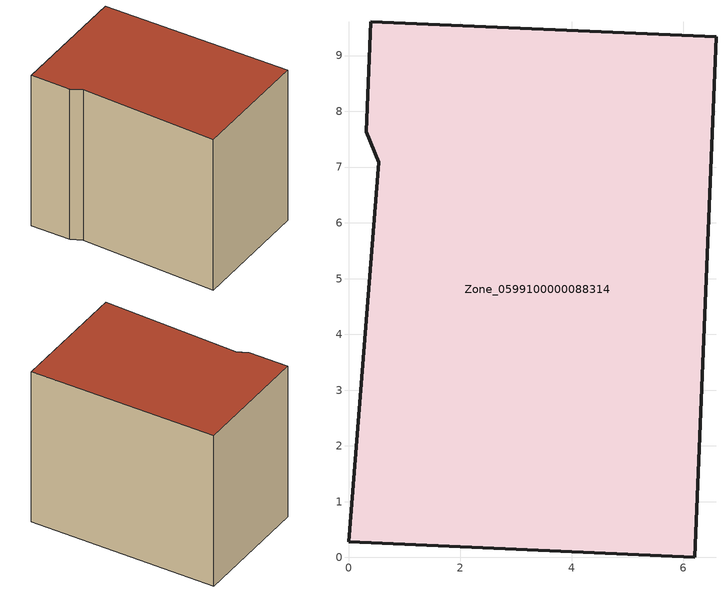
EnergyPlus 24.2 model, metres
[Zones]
Zone_0599100000088314
 floor ground (C_G): 0,0.28 0.54,7.09 0.32,7.63 0.4,9.61 6.59,9.34 6.21,0 z1.22
 wall outside (C_F): 6.59,9.34 0.4,9.61 0.32,7.63 0.54,7.09 0,0.28 6.21,0 6.59,9.34 z1.22:9.24
 roof outside (C_R): 0.54,7.09 0,0.28 6.21,0 6.59,9.34 0.4,9.61 0.32,7.63 z9.24
[BUILDING]
Pand.0599100000088314: North Axis=0; Terrain=City; Loads Convergence Tolerance Value=0.04; Temperature Convergence Tolerance Value=0.4; Solar Distribution=FullExterior; Maximum Number of Warmup Days=25; Minimum Number of Warmup Days=1
[Site:Location]
Rotterdam.The.Hague.AP_ZH_NLD Design_Conditions: Latitude=51.96; Longitude=4.45; Time Zone=1; Elevation=-4.5
[SITE:GROUNDTEMPERATURE:BUILDINGSURFACE]
18, 18, 18, 18, 18, 18, 18, 18, 18, 18, 18, 18
[MATERIAL] Thermal Absorptance=0.9; Solar Absorptance=0.7; Visible Absorptance=0.7
Name | Roughness | Thickness | Conductivity | Density | Specific Heat
G.TC.1965-1974 | MediumSmooth | 0.15 | 0.882353 | 540 | 1210
F.TC.1965-1974 | Rough | 0.3 | 0.697674 | 1920 | 840
R.TC.1965-1974 | MediumRough | 0.2 | 0.232558 | 1500 | 1000
[CONSTRUCTION]
C_G: G.TC.1965-1974
C_F: F.TC.1965-1974
C_R: R.TC.1965-1974
[ZONE]
Zone_0599100000088314: Type=1; Multiplier=1; Ceiling Height=Autocalculate; Volume=Autocalculate; Floor Area=autocalculate; Part of Total Floor Area=Yes
[ZONEINFILTRATION:DESIGNFLOWRATE]
Infil_Zone_0599100000088314: Zone or ZoneList or Space or SpaceList=Zone_0599100000088314; Schedule=AlwaysOn; Design Flow Rate Calculation Method=Flow/Area; Flow Rate per Floor Area=0.003; Constant Term Coefficient=1; Temperature Term Coefficient=0; Velocity Term Coefficient=0; Velocity Squared Term Coefficient=0
[HVACTEMPLATE:ZONE:IDEALLOADSAIRSYSTEM]
Zone_0599100000088314: Maximum Heating Supply Air Temperature=50; Minimum Cooling Supply Air Temperature=13; Maximum Heating Supply Air Humidity Ratio=0.0156; Minimum Cooling Supply Air Humidity Ratio=0.0077; Heating Limit=NoLimit; Cooling Limit=NoLimit; Dehumidification Control Type=ConstantSensibleHeatRatio; Cooling Sensible Heat Ratio=0.7; Dehumidification Setpoint=60; Humidification Control Type=None; Humidification Setpoint=30; Outdoor Air Method=None; Outdoor Air Flow Rate per Person=0.00944; Outdoor Air Flow Rate per Zone Floor Area=0; Outdoor Air Flow Rate per Zone=0; Demand Controlled Ventilation Type=None; Outdoor Air Economizer Type=NoEconomizer; Heat Recovery Type=None; Sensible Heat Recovery Effectiveness=0.7; Latent Heat Recovery Effectiveness=0.65
[ZONECONTROL:THERMOSTAT]
ThermostatControl_Zone_0599100000088314: Zone or ZoneList=Zone_0599100000088314; Control Type Schedule=DualSetpointControlType; Control 1=Thermostat_Zone_0599100000088314; Temperature Difference Between Cutout And Setpoint=0
[THERMOSTATSETPOINT:DUALSETPOINT]
Thermostat_Zone_0599100000088314: Heating Setpoint Temperature Schedule=HeatingSetpoint_Zone_0599100000088314; Cooling Setpoint Temperature Schedule=CoolingSetpoint_Zone_0599100000088314
[SCHEDULE:COMPACT]
HeatingSetpoint_Zone_0599100000088314: Through: 12/31, For: AllDays, Until: 24:00, 21
CoolingSetpoint_Zone_0599100000088314: Through: 12/31, For: AllDays, Until: 24:00, 24
DualSetpointControlType: Through: 12/31, For: AllDays, Until: 24:00, 4
AlwaysOn: Through: 12/31, For: AllDays, Until: 24:00, 1
